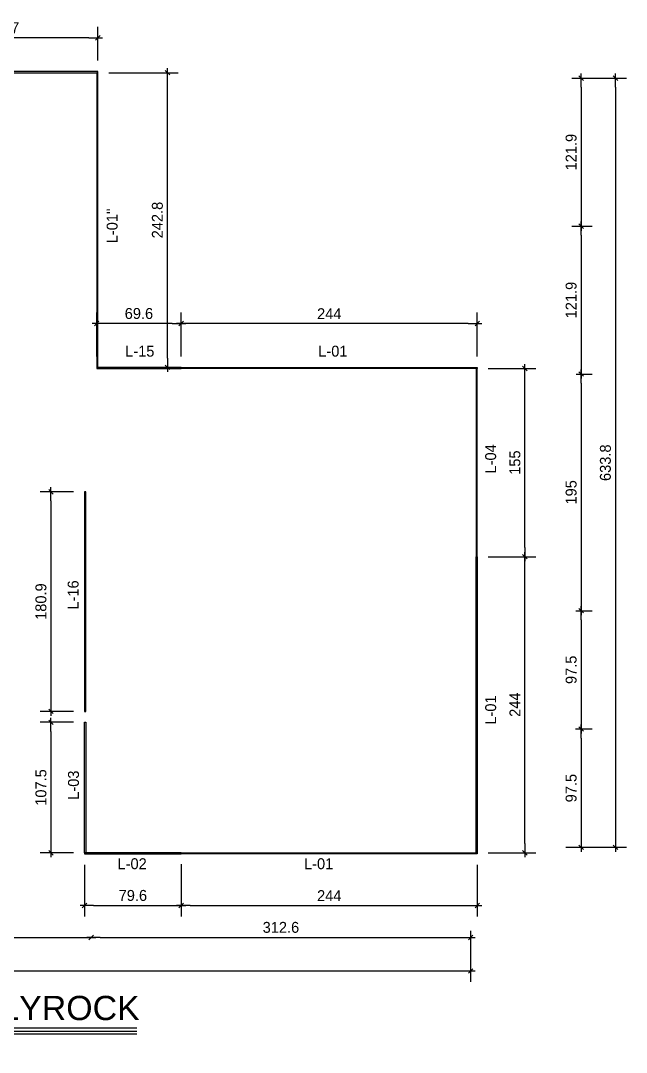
# Model space of a CAD drawing. Header units: millimetres. Extents: x 19442 to 19711, y 4351 to 4752.
# Drawn here: x 19450.56 to 19455.55, y 4514.15 to 4522.65 of the extents above; entities that cross this region are included whole.
import ezdxf
from ezdxf.enums import TextEntityAlignment as Align

# ---------------------------------------------------------------- set-up
doc = ezdxf.new("R2010")
doc.units = ezdxf.units.MM
for name, color, linetype in [('0 @ 0.5', 7, 'Continuous'), ('LAMINA PLYROCK', 3, 'Continuous'), ('TEXTO @ 0.5', 2, 'Continuous'), ('TEXTOS TITULOS @ 0.5', 3, 'Continuous')]:
    doc.layers.add(name, color=color, linetype=linetype)
doc.styles.add('century gothic', font='GOTHIC.TTF')
doc.styles.add('NOTAS', font='GOTHIC.TTF')
doc.styles.add('SMCtitulos', font='sanss___.ttf')
doc.dimstyles.new('ANOTATIVE CM SMCONSTRUCCIONES', dxfattribs={"dimscale": 0, "dimtxt": 0.18, "dimasz": 0.15, "dimexe": 0.18, "dimexo": 0.18, "dimgap": 0.07, "dimtad": 1, "dimdec": 1, "dimlfac": 100, "dimdsep": 46, "dimtxsty": 'century gothic', "dimblk1": 'FLECHA1', "dimblk2": 'FLECHA1', "dimsah": 1, "dimcen": 0.18, "dimdle": 0.075, "dimclrd": 1, "dimclre": 1, "dimclrt": 2, "dimaunit": 1, "dimadec": 0, "dimazin": 2, "dimtfac": 0.75, "dimtdec": 1, "dimtix": 1, "dimtmove": 2, "dimatfit": 3, "dimfxl": 0.09, "dimtvp": 1.5, "dimtfill": 1, "dimtolj": 1, "dimtzin": 0, "dimarcsym": 0})

# ---------------------------------------------------------------- blocks, each defined once
blk = doc.blocks.new('*U16')
at = {"color": 2}
blk.add_line((0, 0.052), (9.38, 0.052), dxfattribs=at)
at = {"color": 250}
blk.add_line((0, 0), (9.38, 0), dxfattribs=at)
at = {"color": 7}
blk.add_line((0, -0.047), (9.38, -0.047), dxfattribs=at)
at = {"color": 0, "linetype": 'ByBlock', "lineweight": -2, "style": 'NOTAS'}
for tag, p in [('1TITLE', (0.027, 1.014)), ('2TITLE', (-0.043, 0.181))]:
    blk.add_attdef(tag, p, '', height=0.3, dxfattribs=at)
blk.add_attdef('SCALE', text='', height=0.18, dxfattribs=at).set_placement((-0.043, -0.148), align=Align.TOP_LEFT)
blk = doc.blocks.new('FLECHA1')
at = {"color": 1}
blk.add_line((-1, 0), (0.5, 0), dxfattribs=at)
at = {"color": 4}
blk.add_line((-0.25, -0.25), (0.25, 0.25), dxfattribs=at)
blk = doc.blocks.new('*D29')
at = {"color": 1, "lineweight": -2, "transparency": 16777216}
for p, q in [((19448.8542, 4515.0994), (19448.8542, 4515.0046)), ((19448.9292, 4515.0946), (19451.0667, 4515.0946))]:
    blk.add_line(p, q, dxfattribs=at)
at = {"layer": 'Defpoints', "color": 0, "transparency": 16777216}
for p in [(19448.8542, 4515.1894), (19451.1417, 4515.0946), (19451.1417, 4515.0946)]:
    blk.add_point(p, dxfattribs=at)
at = {"color": 1, "lineweight": -2, "transparency": 16777216, "xscale": 0.075, "yscale": 0.075, "zscale": 0.075, "rotation": 180}
blk.add_blockref('FLECHA1', (19448.8542, 4515.0946), dxfattribs=at)
at = {"color": 1, "lineweight": -2, "transparency": 16777216, "xscale": 0.075, "yscale": 0.075, "zscale": 0.075}
blk.add_blockref('FLECHA1', (19451.1417, 4515.0946), dxfattribs=at)
at = {"color": 2, "transparency": 16777216, "insert": (19449.998, 4515.1768), "char_height": 0.09, "attachment_point": 5, "style": 'century gothic', "bg_fill": 3, "box_fill_scale": 1.1, "bg_fill_color": 256, "bg_fill_true_color": 13158600, "bg_fill_transparency": 0}
blk.add_mtext('\\A1;228.8', dxfattribs=at)
blk = doc.blocks.new('*D30')
at = {"color": 1, "lineweight": -2, "transparency": 16777216}
for p, q in [((19454.2679, 4515.1169), (19454.2679, 4515.0046)), ((19451.2167, 4515.0946), (19454.1929, 4515.0946))]:
    blk.add_line(p, q, dxfattribs=at)
at = {"layer": 'Defpoints', "color": 0, "transparency": 16777216}
for p in [(19454.2679, 4515.2069), (19451.1417, 4515.0946), (19454.2679, 4515.0946)]:
    blk.add_point(p, dxfattribs=at)
at = {"color": 1, "lineweight": -2, "transparency": 16777216, "xscale": 0.075, "yscale": 0.075, "zscale": 0.075, "rotation": 180}
blk.add_blockref('FLECHA1', (19451.1417, 4515.0946), dxfattribs=at)
at = {"color": 1, "lineweight": -2, "transparency": 16777216, "xscale": 0.075, "yscale": 0.075, "zscale": 0.075}
blk.add_blockref('FLECHA1', (19454.2679, 4515.0946), dxfattribs=at)
at = {"color": 2, "transparency": 16777216, "insert": (19452.7048, 4515.1768), "char_height": 0.09, "attachment_point": 5, "style": 'century gothic', "bg_fill": 3, "box_fill_scale": 1.1, "bg_fill_color": 256, "bg_fill_true_color": 13158600, "bg_fill_transparency": 0}
blk.add_mtext('\\A1;312.6', dxfattribs=at)
blk = doc.blocks.new('*D31')
at = {"color": 1, "lineweight": -2, "transparency": 16777216}
for p, q in [((19454.2679, 4515.1494), (19454.2679, 4514.7279)), ((19444.078, 4515.0891), (19444.078, 4514.7279)), ((19444.153, 4514.8179), (19454.1929, 4514.8179))]:
    blk.add_line(p, q, dxfattribs=at)
at = {"layer": 'Defpoints', "color": 0, "transparency": 16777216}
for p in [(19454.2679, 4515.2394), (19444.078, 4515.1791), (19454.2679, 4514.8179)]:
    blk.add_point(p, dxfattribs=at)
at = {"color": 1, "lineweight": -2, "transparency": 16777216, "xscale": 0.075, "yscale": 0.075, "zscale": 0.075, "rotation": 180}
blk.add_blockref('FLECHA1', (19444.078, 4514.8179), dxfattribs=at)
at = {"color": 1, "lineweight": -2, "transparency": 16777216, "xscale": 0.075, "yscale": 0.075, "zscale": 0.075}
blk.add_blockref('FLECHA1', (19454.2679, 4514.8179), dxfattribs=at)
at = {"color": 2, "transparency": 16777216, "insert": (19449.173, 4514.9001), "char_height": 0.09, "attachment_point": 5, "style": 'century gothic', "bg_fill": 3, "box_fill_scale": 1.1, "bg_fill_color": 256, "bg_fill_true_color": 13158600, "bg_fill_transparency": 0}
blk.add_mtext('\\A1;1019', dxfattribs=at)
blk = doc.blocks.new('*D32')
at = {"color": 1, "lineweight": -2, "transparency": 16777216}
for p, q in [((19455.1023, 4522.1759), (19455.2686, 4522.1759)), ((19455.1786, 4522.1009), (19455.1786, 4521.0317)), ((19455.1023, 4520.9567), (19455.2686, 4520.9567))]:
    blk.add_line(p, q, dxfattribs=at)
at = {"layer": 'Defpoints', "color": 0, "transparency": 16777216}
for p in [(19455.0123, 4522.1759), (19455.0123, 4520.9567), (19455.1786, 4520.9567)]:
    blk.add_point(p, dxfattribs=at)
at = {"color": 1, "lineweight": -2, "transparency": 16777216, "xscale": 0.075, "yscale": 0.075, "zscale": 0.075}
for p, rotation in [((19455.1786, 4522.1759), 90), ((19455.1786, 4520.9567), 270)]:
    blk.add_blockref('FLECHA1', p, dxfattribs=dict(at, rotation=rotation))
at = {"color": 2, "transparency": 16777216, "insert": (19455.0963, 4521.5663), "char_height": 0.09, "attachment_point": 5, "rotation": 90, "style": 'century gothic', "bg_fill": 3, "box_fill_scale": 1.1, "bg_fill_color": 256, "bg_fill_true_color": 13158600, "bg_fill_transparency": 0}
blk.add_mtext('\\A1;121.9', dxfattribs=at)
blk = doc.blocks.new('*D33')
at = {"color": 1, "lineweight": -2, "transparency": 16777216}
for p, q in [((19455.1023, 4520.9567), (19455.2686, 4520.9567)), ((19455.1786, 4520.8817), (19455.1786, 4519.8125)), ((19455.1373, 4519.7375), (19455.2686, 4519.7375))]:
    blk.add_line(p, q, dxfattribs=at)
at = {"layer": 'Defpoints', "color": 0, "transparency": 16777216}
for p in [(19455.0123, 4520.9567), (19455.0473, 4519.7375), (19455.1786, 4519.7375)]:
    blk.add_point(p, dxfattribs=at)
at = {"color": 1, "lineweight": -2, "transparency": 16777216, "xscale": 0.075, "yscale": 0.075, "zscale": 0.075}
for p, rotation in [((19455.1786, 4520.9567), 90), ((19455.1786, 4519.7375), 270)]:
    blk.add_blockref('FLECHA1', p, dxfattribs=dict(at, rotation=rotation))
at = {"color": 2, "transparency": 16777216, "insert": (19455.0963, 4520.3471), "char_height": 0.09, "attachment_point": 5, "rotation": 90, "style": 'century gothic', "bg_fill": 3, "box_fill_scale": 1.1, "bg_fill_color": 256, "bg_fill_true_color": 13158600, "bg_fill_transparency": 0}
blk.add_mtext('\\A1;121.9', dxfattribs=at)
blk = doc.blocks.new('*D34')
at = {"color": 1, "lineweight": -2, "transparency": 16777216}
for p, q in [((19455.1373, 4519.7375), (19455.2686, 4519.7375)), ((19455.1786, 4519.6625), (19455.1786, 4517.8625)), ((19455.1343, 4517.7875), (19455.2686, 4517.7875))]:
    blk.add_line(p, q, dxfattribs=at)
at = {"layer": 'Defpoints', "color": 0, "transparency": 16777216}
for p in [(19455.0473, 4519.7375), (19455.0443, 4517.7875), (19455.1786, 4517.7875)]:
    blk.add_point(p, dxfattribs=at)
at = {"color": 1, "lineweight": -2, "transparency": 16777216, "xscale": 0.075, "yscale": 0.075, "zscale": 0.075}
for p, rotation in [((19455.1786, 4519.7375), 90), ((19455.1786, 4517.7875), 270)]:
    blk.add_blockref('FLECHA1', p, dxfattribs=dict(at, rotation=rotation))
at = {"color": 2, "transparency": 16777216, "insert": (19455.0963, 4518.7625), "char_height": 0.09, "attachment_point": 5, "rotation": 90, "style": 'century gothic', "bg_fill": 3, "box_fill_scale": 1.1, "bg_fill_color": 256, "bg_fill_true_color": 13158600, "bg_fill_transparency": 0}
blk.add_mtext('\\A1;195', dxfattribs=at)
blk = doc.blocks.new('*D35')
at = {"color": 1, "lineweight": -2, "transparency": 16777216}
for p, q in [((19455.1343, 4517.7875), (19455.2686, 4517.7875)), ((19455.1786, 4517.7125), (19455.1786, 4516.8875)), ((19455.1331, 4516.8125), (19455.2686, 4516.8125))]:
    blk.add_line(p, q, dxfattribs=at)
at = {"layer": 'Defpoints', "color": 0, "transparency": 16777216}
for p in [(19455.0443, 4517.7875), (19455.0431, 4516.8125), (19455.1786, 4516.8125)]:
    blk.add_point(p, dxfattribs=at)
at = {"color": 1, "lineweight": -2, "transparency": 16777216, "xscale": 0.075, "yscale": 0.075, "zscale": 0.075}
for p, rotation in [((19455.1786, 4517.7875), 90), ((19455.1786, 4516.8125), 270)]:
    blk.add_blockref('FLECHA1', p, dxfattribs=dict(at, rotation=rotation))
at = {"color": 2, "transparency": 16777216, "insert": (19455.0963, 4517.3), "char_height": 0.09, "attachment_point": 5, "rotation": 90, "style": 'century gothic', "bg_fill": 3, "box_fill_scale": 1.1, "bg_fill_color": 256, "bg_fill_true_color": 13158600, "bg_fill_transparency": 0}
blk.add_mtext('\\A1;97.5', dxfattribs=at)
blk = doc.blocks.new('*D36')
at = {"color": 1, "lineweight": -2, "transparency": 16777216}
for p, q in [((19455.1331, 4516.8125), (19455.2686, 4516.8125)), ((19455.1786, 4516.7375), (19455.1786, 4515.9125)), ((19455.0519, 4515.8375), (19455.2686, 4515.8375))]:
    blk.add_line(p, q, dxfattribs=at)
at = {"layer": 'Defpoints', "color": 0, "transparency": 16777216}
for p in [(19455.0431, 4516.8125), (19454.9619, 4515.8375), (19455.1786, 4515.8375)]:
    blk.add_point(p, dxfattribs=at)
at = {"color": 1, "lineweight": -2, "transparency": 16777216, "xscale": 0.075, "yscale": 0.075, "zscale": 0.075}
for p, rotation in [((19455.1786, 4516.8125), 90), ((19455.1786, 4515.8375), 270)]:
    blk.add_blockref('FLECHA1', p, dxfattribs=dict(at, rotation=rotation))
at = {"color": 2, "transparency": 16777216, "insert": (19455.0963, 4516.325), "char_height": 0.09, "attachment_point": 5, "rotation": 90, "style": 'century gothic', "bg_fill": 3, "box_fill_scale": 1.1, "bg_fill_color": 256, "bg_fill_true_color": 13158600, "bg_fill_transparency": 0}
blk.add_mtext('\\A1;97.5', dxfattribs=at)
blk = doc.blocks.new('*D37')
at = {"color": 1, "lineweight": -2, "transparency": 16777216}
for p, q in [((19455.1023, 4522.1759), (19455.551, 4522.1759)), ((19455.461, 4522.1009), (19455.461, 4515.9125)), ((19455.1023, 4515.8375), (19455.551, 4515.8375))]:
    blk.add_line(p, q, dxfattribs=at)
at = {"layer": 'Defpoints', "color": 0, "transparency": 16777216}
for p in [(19455.0123, 4522.1759), (19455.0123, 4515.8375), (19455.461, 4515.8375)]:
    blk.add_point(p, dxfattribs=at)
at = {"color": 1, "lineweight": -2, "transparency": 16777216, "xscale": 0.075, "yscale": 0.075, "zscale": 0.075}
for p, rotation in [((19455.461, 4522.1759), 90), ((19455.461, 4515.8375), 270)]:
    blk.add_blockref('FLECHA1', p, dxfattribs=dict(at, rotation=rotation))
at = {"color": 2, "transparency": 16777216, "insert": (19455.3787, 4519.0067), "char_height": 0.09, "attachment_point": 5, "rotation": 90, "style": 'century gothic', "bg_fill": 3, "box_fill_scale": 1.1, "bg_fill_color": 256, "bg_fill_true_color": 13158600, "bg_fill_transparency": 0}
blk.add_mtext('\\A1;633.8', dxfattribs=at)
blk = doc.blocks.new('*D79')
at = {"color": 1, "lineweight": -2, "transparency": 16777216}
for p, q in [((19451.0867, 4515.6925), (19451.0867, 4515.2679)), ((19451.8829, 4515.6975), (19451.8829, 4515.2679)), ((19451.1617, 4515.3579), (19451.8079, 4515.3579))]:
    blk.add_line(p, q, dxfattribs=at)
at = {"layer": 'Defpoints', "color": 0, "transparency": 16777216}
for p in [(19451.0867, 4515.7825), (19451.8829, 4515.7875), (19451.8829, 4515.3579)]:
    blk.add_point(p, dxfattribs=at)
at = {"color": 1, "lineweight": -2, "transparency": 16777216, "xscale": 0.075, "yscale": 0.075, "zscale": 0.075, "rotation": 180}
blk.add_blockref('FLECHA1', (19451.0867, 4515.3579), dxfattribs=at)
at = {"color": 1, "lineweight": -2, "transparency": 16777216, "xscale": 0.075, "yscale": 0.075, "zscale": 0.075}
blk.add_blockref('FLECHA1', (19451.8829, 4515.3579), dxfattribs=at)
at = {"color": 2, "transparency": 16777216, "insert": (19451.4848, 4515.4401), "char_height": 0.09, "attachment_point": 5, "style": 'century gothic', "bg_fill": 3, "box_fill_scale": 1.1, "bg_fill_color": 256, "bg_fill_true_color": 13158600, "bg_fill_transparency": 0}
blk.add_mtext('\\A1;79.6', dxfattribs=at)
blk = doc.blocks.new('*D80')
at = {"color": 1, "lineweight": -2, "transparency": 16777216}
for p, q in [((19451.8829, 4515.6975), (19451.8829, 4515.2679)), ((19454.3229, 4515.6925), (19454.3229, 4515.2679)), ((19451.9579, 4515.3579), (19454.2479, 4515.3579))]:
    blk.add_line(p, q, dxfattribs=at)
at = {"layer": 'Defpoints', "color": 0, "transparency": 16777216}
for p in [(19451.8829, 4515.7875), (19454.3229, 4515.7825), (19454.3229, 4515.3579)]:
    blk.add_point(p, dxfattribs=at)
at = {"color": 1, "lineweight": -2, "transparency": 16777216, "xscale": 0.075, "yscale": 0.075, "zscale": 0.075, "rotation": 180}
blk.add_blockref('FLECHA1', (19451.8829, 4515.3579), dxfattribs=at)
at = {"color": 1, "lineweight": -2, "transparency": 16777216, "xscale": 0.075, "yscale": 0.075, "zscale": 0.075}
blk.add_blockref('FLECHA1', (19454.3229, 4515.3579), dxfattribs=at)
at = {"color": 2, "transparency": 16777216, "insert": (19453.1029, 4515.439), "char_height": 0.09, "attachment_point": 5, "style": 'century gothic', "bg_fill": 3, "box_fill_scale": 1.1, "bg_fill_color": 256, "bg_fill_true_color": 13158600, "bg_fill_transparency": 0}
blk.add_mtext('\\A1;244', dxfattribs=at)
blk = doc.blocks.new('*D83')
at = {"color": 1, "lineweight": -2, "transparency": 16777216}
for p, q in [((19450.9967, 4516.8675), (19450.7199, 4516.8675)), ((19450.8099, 4516.7925), (19450.8099, 4515.8675)), ((19450.9967, 4515.7925), (19450.7199, 4515.7925))]:
    blk.add_line(p, q, dxfattribs=at)
at = {"layer": 'Defpoints', "color": 0, "transparency": 16777216}
for p in [(19451.0867, 4516.8675), (19450.8099, 4515.7925), (19451.0867, 4515.7925)]:
    blk.add_point(p, dxfattribs=at)
at = {"color": 1, "lineweight": -2, "transparency": 16777216, "xscale": 0.075, "yscale": 0.075, "zscale": 0.075}
for p, rotation in [((19450.8099, 4516.8675), 90), ((19450.8099, 4515.7925), 270)]:
    blk.add_blockref('FLECHA1', p, dxfattribs=dict(at, rotation=rotation))
at = {"color": 2, "transparency": 16777216, "insert": (19450.7277, 4516.33), "char_height": 0.09, "attachment_point": 5, "rotation": 90, "style": 'century gothic', "bg_fill": 3, "box_fill_scale": 1.1, "bg_fill_color": 256, "bg_fill_true_color": 13158600, "bg_fill_transparency": 0}
blk.add_mtext('\\A1;107.5', dxfattribs=at)
blk = doc.blocks.new('*D86')
at = {"color": 1, "lineweight": -2, "transparency": 16777216}
for p, q in [((19454.4129, 4518.2325), (19454.804, 4518.2325)), ((19454.714, 4515.8675), (19454.714, 4518.1575)), ((19454.4129, 4515.7925), (19454.804, 4515.7925))]:
    blk.add_line(p, q, dxfattribs=at)
at = {"layer": 'Defpoints', "color": 0, "transparency": 16777216}
for p in [(19454.3229, 4518.2325), (19454.714, 4518.2325), (19454.3229, 4515.7925)]:
    blk.add_point(p, dxfattribs=at)
at = {"color": 1, "lineweight": -2, "transparency": 16777216, "xscale": 0.075, "yscale": 0.075, "zscale": 0.075}
for p, rotation in [((19454.714, 4518.2325), 90), ((19454.714, 4515.7925), 270)]:
    blk.add_blockref('FLECHA1', p, dxfattribs=dict(at, rotation=rotation))
at = {"color": 2, "transparency": 16777216, "insert": (19454.6329, 4517.0125), "char_height": 0.09, "attachment_point": 5, "rotation": 90, "style": 'century gothic', "bg_fill": 3, "box_fill_scale": 1.1, "bg_fill_color": 256, "bg_fill_true_color": 13158600, "bg_fill_transparency": 0}
blk.add_mtext('\\A1;244', dxfattribs=at)
blk = doc.blocks.new('*D87')
at = {"color": 1, "lineweight": -2, "transparency": 16777216}
for p, q in [((19454.4129, 4519.7825), (19454.804, 4519.7825)), ((19454.714, 4518.3075), (19454.714, 4519.7075)), ((19454.4129, 4518.2325), (19454.804, 4518.2325))]:
    blk.add_line(p, q, dxfattribs=at)
at = {"layer": 'Defpoints', "color": 0, "transparency": 16777216}
for p in [(19454.3229, 4519.7825), (19454.714, 4519.7825), (19454.3229, 4518.2325)]:
    blk.add_point(p, dxfattribs=at)
at = {"color": 1, "lineweight": -2, "transparency": 16777216, "xscale": 0.075, "yscale": 0.075, "zscale": 0.075}
for p, rotation in [((19454.714, 4519.7825), 90), ((19454.714, 4518.2325), 270)]:
    blk.add_blockref('FLECHA1', p, dxfattribs=dict(at, rotation=rotation))
at = {"color": 2, "transparency": 16777216, "insert": (19454.6329, 4519.0075), "char_height": 0.09, "attachment_point": 5, "rotation": 90, "style": 'century gothic', "bg_fill": 3, "box_fill_scale": 1.1, "bg_fill_color": 256, "bg_fill_true_color": 13158600, "bg_fill_transparency": 0}
blk.add_mtext('\\A1;155', dxfattribs=at)
blk = doc.blocks.new('*D88')
at = {"color": 1, "lineweight": -2, "transparency": 16777216}
for p, q in [((19451.8829, 4519.8825), (19451.8829, 4520.2438)), ((19454.3229, 4519.8825), (19454.3229, 4520.2438)), ((19454.2479, 4520.1538), (19451.9579, 4520.1538))]:
    blk.add_line(p, q, dxfattribs=at)
at = {"layer": 'Defpoints', "color": 0, "transparency": 16777216}
for p in [(19451.8829, 4520.1538), (19451.8829, 4519.7925), (19454.3229, 4519.7925)]:
    blk.add_point(p, dxfattribs=at)
at = {"color": 1, "lineweight": -2, "transparency": 16777216, "xscale": 0.075, "yscale": 0.075, "zscale": 0.075, "rotation": 180}
blk.add_blockref('FLECHA1', (19451.8829, 4520.1538), dxfattribs=at)
at = {"color": 1, "lineweight": -2, "transparency": 16777216, "xscale": 0.075, "yscale": 0.075, "zscale": 0.075}
blk.add_blockref('FLECHA1', (19454.3229, 4520.1538), dxfattribs=at)
at = {"color": 2, "transparency": 16777216, "insert": (19453.1029, 4520.2349), "char_height": 0.09, "attachment_point": 5, "style": 'century gothic', "bg_fill": 3, "box_fill_scale": 1.1, "bg_fill_color": 256, "bg_fill_true_color": 13158600, "bg_fill_transparency": 0}
blk.add_mtext('\\A1;244', dxfattribs=at)
blk = doc.blocks.new('*D89')
at = {"color": 1, "lineweight": -2, "transparency": 16777216}
for p, q in [((19451.1867, 4519.8825), (19451.1867, 4520.2438)), ((19451.8829, 4519.8825), (19451.8829, 4520.2438)), ((19451.8079, 4520.1538), (19451.2617, 4520.1538))]:
    blk.add_line(p, q, dxfattribs=at)
at = {"layer": 'Defpoints', "color": 0, "transparency": 16777216}
for p in [(19451.1867, 4520.1538), (19451.1867, 4519.7925), (19451.8829, 4519.7925)]:
    blk.add_point(p, dxfattribs=at)
at = {"color": 1, "lineweight": -2, "transparency": 16777216, "xscale": 0.075, "yscale": 0.075, "zscale": 0.075, "rotation": 180}
blk.add_blockref('FLECHA1', (19451.1867, 4520.1538), dxfattribs=at)
at = {"color": 1, "lineweight": -2, "transparency": 16777216, "xscale": 0.075, "yscale": 0.075, "zscale": 0.075}
blk.add_blockref('FLECHA1', (19451.8829, 4520.1538), dxfattribs=at)
at = {"color": 2, "transparency": 16777216, "insert": (19451.5348, 4520.236), "char_height": 0.09, "attachment_point": 5, "style": 'century gothic', "bg_fill": 3, "box_fill_scale": 1.1, "bg_fill_color": 256, "bg_fill_true_color": 13158600, "bg_fill_transparency": 0}
blk.add_mtext('\\A1;69.6', dxfattribs=at)
blk = doc.blocks.new('*D90')
at = {"color": 1, "lineweight": -2, "transparency": 16777216}
for p, q in [((19451.2867, 4522.2209), (19451.8593, 4522.2209)), ((19451.7693, 4519.8675), (19451.7693, 4522.1459)), ((19451.2867, 4519.7925), (19451.8593, 4519.7925))]:
    blk.add_line(p, q, dxfattribs=at)
at = {"layer": 'Defpoints', "color": 0, "transparency": 16777216}
for p in [(19451.1967, 4522.2209), (19451.7693, 4522.2209), (19451.1967, 4519.7925)]:
    blk.add_point(p, dxfattribs=at)
at = {"color": 1, "lineweight": -2, "transparency": 16777216, "xscale": 0.075, "yscale": 0.075, "zscale": 0.075}
for p, rotation in [((19451.7693, 4522.2209), 90), ((19451.7693, 4519.7925), 270)]:
    blk.add_blockref('FLECHA1', p, dxfattribs=dict(at, rotation=rotation))
at = {"color": 2, "transparency": 16777216, "insert": (19451.687, 4521.0067), "char_height": 0.09, "attachment_point": 5, "rotation": 90, "style": 'century gothic', "bg_fill": 3, "box_fill_scale": 1.1, "bg_fill_color": 256, "bg_fill_true_color": 13158600, "bg_fill_transparency": 0}
blk.add_mtext('\\A1;242.8', dxfattribs=at)
blk = doc.blocks.new('*D91')
at = {"color": 1, "lineweight": -2, "transparency": 16777216}
for p, q in [((19449.5992, 4522.3209), (19449.5992, 4522.5989)), ((19451.1967, 4522.3209), (19451.1967, 4522.5989)), ((19451.1217, 4522.5089), (19449.6742, 4522.5089))]:
    blk.add_line(p, q, dxfattribs=at)
at = {"layer": 'Defpoints', "color": 0, "transparency": 16777216}
for p in [(19449.5992, 4522.5089), (19449.5992, 4522.2309), (19451.1967, 4522.2309)]:
    blk.add_point(p, dxfattribs=at)
at = {"color": 1, "lineweight": -2, "transparency": 16777216, "xscale": 0.075, "yscale": 0.075, "zscale": 0.075, "rotation": 180}
blk.add_blockref('FLECHA1', (19449.5992, 4522.5089), dxfattribs=at)
at = {"color": 1, "lineweight": -2, "transparency": 16777216, "xscale": 0.075, "yscale": 0.075, "zscale": 0.075}
blk.add_blockref('FLECHA1', (19451.1967, 4522.5089), dxfattribs=at)
at = {"color": 2, "transparency": 16777216, "insert": (19450.398, 4522.5911), "char_height": 0.09, "attachment_point": 5, "style": 'century gothic', "bg_fill": 3, "box_fill_scale": 1.1, "bg_fill_color": 256, "bg_fill_true_color": 13158600, "bg_fill_transparency": 0}
blk.add_mtext('\\A1;159.7', dxfattribs=at)
blk = doc.blocks.new('*D101')
at = {"color": 1, "lineweight": -2, "transparency": 16777216}
for p, q in [((19450.9967, 4518.7665), (19450.7199, 4518.7665)), ((19450.8099, 4518.6915), (19450.8099, 4517.0325)), ((19450.9967, 4516.9575), (19450.7199, 4516.9575))]:
    blk.add_line(p, q, dxfattribs=at)
at = {"layer": 'Defpoints', "color": 0, "transparency": 16777216}
for p in [(19451.0867, 4518.7665), (19450.8099, 4516.9575), (19451.0867, 4516.9575)]:
    blk.add_point(p, dxfattribs=at)
at = {"color": 1, "lineweight": -2, "transparency": 16777216, "xscale": 0.075, "yscale": 0.075, "zscale": 0.075}
for p, rotation in [((19450.8099, 4518.7665), 90), ((19450.8099, 4516.9575), 270)]:
    blk.add_blockref('FLECHA1', p, dxfattribs=dict(at, rotation=rotation))
at = {"color": 2, "transparency": 16777216, "insert": (19450.7277, 4517.862), "char_height": 0.09, "attachment_point": 5, "rotation": 90, "style": 'century gothic', "bg_fill": 3, "box_fill_scale": 1.1, "bg_fill_color": 256, "bg_fill_true_color": 13158600, "bg_fill_transparency": 0}
blk.add_mtext('\\A1;180.9', dxfattribs=at)

msp = doc.modelspace()

# ---------------------------------------------------------------- linework, layer by layer
at = {"layer": 'LAMINA PLYROCK'}
for points in [[(19451.1967, 4522.2309), (19449.5992, 4522.2309), (19449.5992, 4522.2209), (19451.1967, 4522.2209)], [(19451.1967, 4519.7925), (19451.1967, 4522.2209), (19451.1867, 4522.2209), (19451.1867, 4519.7925)], [(19451.1867, 4519.7825), (19451.8829, 4519.7825), (19451.8829, 4519.7925), (19451.1867, 4519.7925)], [(19454.3229, 4519.7825), (19451.8829, 4519.7825), (19451.8829, 4519.7925), (19454.3229, 4519.7925)], [(19454.3229, 4518.2325), (19454.3229, 4519.7825), (19454.3129, 4519.7825), (19454.3129, 4518.2325)], [(19451.0967, 4516.9575), (19451.0967, 4518.7665), (19451.0867, 4518.7665), (19451.0867, 4516.9575)], [(19454.3229, 4518.2325), (19454.3229, 4515.7925), (19454.3129, 4515.7925), (19454.3129, 4518.2325)], [(19451.0867, 4515.7925), (19451.0867, 4516.8675), (19451.0967, 4516.8675), (19451.0967, 4515.7925)], [(19451.0867, 4515.7825), (19451.8829, 4515.7825), (19451.8829, 4515.7925), (19451.0867, 4515.7925)], [(19454.3229, 4515.7825), (19451.8829, 4515.7825), (19451.8829, 4515.7925), (19454.3229, 4515.7925)]]:
    msp.add_lwpolyline(points, close=True, dxfattribs=at)

# ---------------------------------------------------------------- block references
at = {"layer": 'TEXTOS TITULOS @ 0.5'}
ref = msp.add_blockref('*U16', (19446.828, 4514.3225), dxfattribs=dict(at, xscale=0.5, yscale=0.5, zscale=0.5))
ref.add_attrib('2TITLE', 'UBICACION LAMINAS DE PLYROCK', (19446.8064, 4514.4131), dxfattribs={"layer": '0', "color": 0, "linetype": 'ByBlock', "lineweight": -2, "height": 0.2, "style": 'SMCtitulos'})
ref.add_attrib('SCALE', 'ESCALA 1:50', dxfattribs={"layer": '0', "color": 0, "linetype": 'ByBlock', "lineweight": -2, "height": 0.1, "style": 'NOTAS'}).set_placement((19446.8064, 4514.2487), align=Align.TOP_LEFT)

# ---------------------------------------------------------------- texts
at = {"layer": 'TEXTO @ 0.5', "color": 2, "char_height": 0.09, "width": 0.238534, "rotation": 90, "style": 'century gothic'}
for s, insert, attachment_point in [("L-01'' ", (19451.2689, 4520.8153), 1), ('L-04', (19454.479, 4518.9181), 7), ('L-16', (19450.9475, 4517.7965), 1), ('L-01', (19454.479, 4516.8481), 7), ('L-03 ', (19450.9504, 4516.2292), 1)]:
    msp.add_mtext(s, dxfattribs=dict(at, insert=insert, attachment_point=attachment_point))
at = {"layer": 'TEXTO @ 0.5', "color": 2, "char_height": 0.09, "width": 0.238534, "attachment_point": 1, "style": 'century gothic'}
for s, insert in [('L-15 ', (19451.4214, 4519.9713)), ('L-01 ', (19453.0124, 4519.9713)), ('L-02 ', (19451.3584, 4515.747)), ('L-01 ', (19452.895, 4515.747))]:
    msp.add_mtext(s, dxfattribs=dict(at, insert=insert))

# ---------------------------------------------------------------- dimensions: what is measured, and where the dimension line sits
at = {"layer": '0 @ 0.5'}
dim = msp.add_linear_dim(base=(19455.1786, 4520.9567), p1=(19455.0123, 4522.1759), p2=(19455.0123, 4520.9567), angle=90, dimstyle='ANOTATIVE CM SMCONSTRUCCIONES', override={"dimscale": 0.5, "dimtix": 1, "dimtofl": 1, "dimtmove": 2, "dimatfit": 3}, dxfattribs=at)
dim.commit()
dim.dimension.update_dxf_attribs({"geometry": '*D32', "text_midpoint": (19455.0963, 4521.5663)})
dim = msp.add_linear_dim(base=(19451.14171, 4515.09458), p1=(19448.8542, 4515.1894), p2=(19451.14171, 4515.09458), dimstyle='ANOTATIVE CM SMCONSTRUCCIONES', override={"dimscale": 0.5, "dimtix": 1, "dimtofl": 1, "dimtmove": 2, "dimatfit": 3}, dxfattribs=at)
dim.commit()
dim.dimension.update_dxf_attribs({"geometry": '*D29', "text_midpoint": (19449.99795, 4515.17684)})

# ---------------------------------------------------------------- next in the draw order: dimensions: what is measured, and where the dimension line sits
dim = msp.add_linear_dim(base=(19455.1786, 4519.7375), p1=(19455.0123, 4520.9567), p2=(19455.0473, 4519.7375), angle=90, dimstyle='ANOTATIVE CM SMCONSTRUCCIONES', override={"dimscale": 0.5, "dimtix": 1, "dimtofl": 1, "dimtmove": 2, "dimatfit": 3}, dxfattribs=at)
dim.commit()
dim.dimension.update_dxf_attribs({"geometry": '*D33', "text_midpoint": (19455.0963, 4520.3471)})
dim = msp.add_linear_dim(base=(19454.2679, 4515.0946), p1=(19451.1417, 4515.0946), p2=(19454.2679, 4515.2069), dimstyle='ANOTATIVE CM SMCONSTRUCCIONES', override={"dimscale": 0.5, "dimtix": 1, "dimtofl": 1, "dimtmove": 2, "dimatfit": 3}, dxfattribs=at)
dim.commit()
dim.dimension.update_dxf_attribs({"geometry": '*D30', "text_midpoint": (19452.7048, 4515.1768)})

# ---------------------------------------------------------------- next in the draw order: dimensions: what is measured, and where the dimension line sits
dim = msp.add_linear_dim(base=(19455.1786, 4517.7875), p1=(19455.0473, 4519.7375), p2=(19455.0443, 4517.7875), angle=90, dimstyle='ANOTATIVE CM SMCONSTRUCCIONES', override={"dimscale": 0.5, "dimtix": 1, "dimtofl": 1, "dimtmove": 2, "dimatfit": 3}, dxfattribs=at)
dim.commit()
dim.dimension.update_dxf_attribs({"geometry": '*D34', "text_midpoint": (19455.0963, 4518.7625)})
dim = msp.add_linear_dim(base=(19454.2679, 4514.8179), p1=(19444.078, 4515.1791), p2=(19454.2679, 4515.2394), dimstyle='ANOTATIVE CM SMCONSTRUCCIONES', override={"dimscale": 0.5, "dimtix": 1, "dimtofl": 1, "dimtmove": 2, "dimatfit": 3}, dxfattribs=at)
dim.commit()
dim.dimension.update_dxf_attribs({"geometry": '*D31', "text_midpoint": (19449.173, 4514.9001)})

# ---------------------------------------------------------------- next in the draw order: dimensions: what is measured, and where the dimension line sits
dim = msp.add_linear_dim(base=(19455.1786, 4516.8125), p1=(19455.0443, 4517.7875), p2=(19455.0431, 4516.8125), angle=90, dimstyle='ANOTATIVE CM SMCONSTRUCCIONES', override={"dimscale": 0.5, "dimtix": 1, "dimtofl": 1, "dimtmove": 2, "dimatfit": 3}, dxfattribs=at)
dim.commit()
dim.dimension.update_dxf_attribs({"geometry": '*D35', "text_midpoint": (19455.0963, 4517.3)})
dim = msp.add_linear_dim(base=(19451.8829, 4515.3579), p1=(19451.0867, 4515.7825), p2=(19451.8829, 4515.7875), dimstyle='ANOTATIVE CM SMCONSTRUCCIONES', override={"dimscale": 0.5, "dimtix": 1, "dimtofl": 1, "dimtmove": 2, "dimatfit": 3}, dxfattribs=at)
dim.commit()
dim.dimension.update_dxf_attribs({"geometry": '*D79', "text_midpoint": (19451.4848, 4515.4401)})

# ---------------------------------------------------------------- next in the draw order: dimensions: what is measured, and where the dimension line sits
for base, p1, p2, picture, middle in [((19450.8099, 4515.7925), (19451.0867, 4516.8675), (19451.0867, 4515.7925), '*D83', (19450.7277, 4516.33)), ((19455.1786, 4515.8375), (19455.0431, 4516.8125), (19454.9619, 4515.8375), '*D36', (19455.0963, 4516.325))]:
    dim = msp.add_linear_dim(base=base, p1=p1, p2=p2, angle=90, dimstyle='ANOTATIVE CM SMCONSTRUCCIONES', override={"dimscale": 0.5, "dimtix": 1, "dimtofl": 1, "dimtmove": 2, "dimatfit": 3}, dxfattribs=at)
    dim.commit()
    dim.dimension.update_dxf_attribs({"geometry": picture, "text_midpoint": middle})
dim = msp.add_linear_dim(base=(19454.3229, 4515.3579), p1=(19451.8829, 4515.7875), p2=(19454.3229, 4515.7825), dimstyle='ANOTATIVE CM SMCONSTRUCCIONES', override={"dimscale": 0.5, "dimtix": 1, "dimtofl": 1, "dimtmove": 2, "dimatfit": 3}, dxfattribs=at)
dim.commit()
dim.dimension.update_dxf_attribs({"geometry": '*D80', "text_midpoint": (19453.1029, 4515.439)})

# ---------------------------------------------------------------- next in the draw order: dimensions: what is measured, and where the dimension line sits
for base, p1, p2, picture, middle in [((19455.461, 4515.8375), (19455.0123, 4522.1759), (19455.0123, 4515.8375), '*D37', (19455.3787, 4519.0067)), ((19450.8099, 4516.9575), (19451.0867, 4518.7665), (19451.0867, 4516.9575), '*D101', (19450.7277, 4517.862)), ((19454.714, 4518.2325), (19454.3229, 4515.7925), (19454.3229, 4518.2325), '*D86', (19454.6329, 4517.0125))]:
    dim = msp.add_linear_dim(base=base, p1=p1, p2=p2, angle=90, dimstyle='ANOTATIVE CM SMCONSTRUCCIONES', override={"dimscale": 0.5, "dimtix": 1, "dimtofl": 1, "dimtmove": 2, "dimatfit": 3}, dxfattribs=at)
    dim.commit()
    dim.dimension.update_dxf_attribs({"geometry": picture, "text_midpoint": middle})

# ---------------------------------------------------------------- next in the draw order: dimensions: what is measured, and where the dimension line sits
dim = msp.add_linear_dim(base=(19454.714, 4519.7825), p1=(19454.3229, 4518.2325), p2=(19454.3229, 4519.7825), angle=90, dimstyle='ANOTATIVE CM SMCONSTRUCCIONES', override={"dimscale": 0.5, "dimtix": 1, "dimtofl": 1, "dimtmove": 2, "dimatfit": 3}, dxfattribs=at)
dim.commit()
dim.dimension.update_dxf_attribs({"geometry": '*D87', "text_midpoint": (19454.6329, 4519.0075)})

# ---------------------------------------------------------------- next in the draw order: dimensions: what is measured, and where the dimension line sits
dim = msp.add_linear_dim(base=(19451.8829, 4520.1538), p1=(19454.3229, 4519.7925), p2=(19451.8829, 4519.7925), dimstyle='ANOTATIVE CM SMCONSTRUCCIONES', override={"dimscale": 0.5, "dimtix": 1, "dimtofl": 1, "dimtmove": 2, "dimatfit": 3}, dxfattribs=at)
dim.commit()
dim.dimension.update_dxf_attribs({"geometry": '*D88', "text_midpoint": (19453.1029, 4520.2349)})

# ---------------------------------------------------------------- next in the draw order: dimensions: what is measured, and where the dimension line sits
dim = msp.add_linear_dim(base=(19451.1867, 4520.1538), p1=(19451.8829, 4519.7925), p2=(19451.1867, 4519.7925), dimstyle='ANOTATIVE CM SMCONSTRUCCIONES', override={"dimscale": 0.5, "dimtix": 1, "dimtofl": 1, "dimtmove": 2, "dimatfit": 3}, dxfattribs=at)
dim.commit()
dim.dimension.update_dxf_attribs({"geometry": '*D89', "text_midpoint": (19451.5348, 4520.236)})

# ---------------------------------------------------------------- next in the draw order: dimensions: what is measured, and where the dimension line sits
dim = msp.add_linear_dim(base=(19451.7693, 4522.2209), p1=(19451.1967, 4519.7925), p2=(19451.1967, 4522.2209), angle=90, dimstyle='ANOTATIVE CM SMCONSTRUCCIONES', override={"dimscale": 0.5, "dimtix": 1, "dimtofl": 1, "dimtmove": 2, "dimatfit": 3}, dxfattribs=at)
dim.commit()
dim.dimension.update_dxf_attribs({"geometry": '*D90', "text_midpoint": (19451.687, 4521.0067)})

# ---------------------------------------------------------------- next in the draw order: dimensions: what is measured, and where the dimension line sits
dim = msp.add_linear_dim(base=(19449.5992112, 4522.5088619), p1=(19451.196711, 4522.2309443), p2=(19449.5992112, 4522.2309443), dimstyle='ANOTATIVE CM SMCONSTRUCCIONES', override={"dimscale": 0.5, "dimtix": 1, "dimtofl": 1, "dimtmove": 2, "dimatfit": 3}, dxfattribs=at)
dim.commit()
dim.dimension.update_dxf_attribs({"geometry": '*D91', "text_midpoint": (19450.3979611, 4522.5911256)})

doc.saveas('drawing.dxf')
